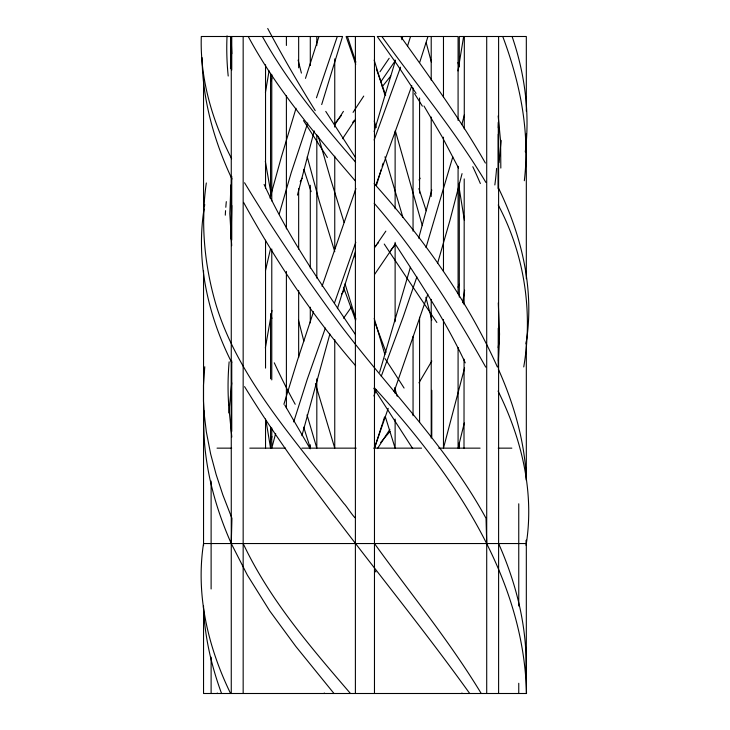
<?xml version="1.0" encoding="UTF-8"?>
<svg xmlns="http://www.w3.org/2000/svg" width="730" height="730" viewBox="0 0 730 730"><rect width="100%" height="100%" fill="white"/><g stroke="black" fill="none" stroke-linecap="round" stroke-linejoin="round"><path stroke-width="1.09" d="M203.542 545.62L203.542 270.775M355.775 64.304L346.102 36.5L374.472 36.5L374.472 693.5M431.768 437.069L431.795 390.34M463.997 448.193L464.07 359.178M464.116 304.656L464.216 178.923M464.262 128.854L464.335 36.5M486.709 693.5L486.709 36.5M498.252 188.942L498.325 122.175M498.608 693.5L498.608 36.5M526.321 540.145L526.321 693.5M231.136 239.175L231.784 205.486M498.234 366.88L498.225 328.226M334.002 693.5L295.723 646.315L269.762 610.964L247.37 575.121L231.264 543.54L231.939 518.327L222.851 494.913L216.153 474.564L210.642 453.978L206.362 431.968L204.245 414.375L203.46 401.144L203.469 385.084L204.765 366.761M498.334 188.477L498.271 134.22M500.826 168.073L500.607 141.392L498.17 115.933M498.271 127.887L498.462 122.43M204.035 410.88C201.69 456.533 212.841 502.003 231.264 543.54M525.783 677.294C528.347 631.286 517.187 585.405 498.608 543.54M228.864 412.952L231.738 382.83M501.127 140.361L498.992 162.644M355.437 517.187C356.167 521.22 345.354 504.302 344.031 503.682C324.229 478.25 303.826 453.293 284.399 427.57C256.312 390.176 229.977 350.263 216.126 305.195C204.491 265.738 200.449 223.772 206.325 182.965M498.344 361.049L499.539 334.148L498.28 302.886M230.908 184.854L229.822 213.58L231.702 245.681M524.332 180.721C530.126 131.747 519.942 82.271 502.751 36.5M525.281 151.895C530.062 113.068 524.806 73.383 512.086 36.5M498.864 342.188L498.198 347.644M526.649 339.578C534.205 287.611 521.211 234.522 498.408 187.893M204.053 208.944C195.75 261.513 207.995 315.634 231.757 362.682M463.641 36.5L457.993 70.919M464.627 290.166L462.665 302.722M523.739 366.944C533.101 312.048 524.478 254.259 498.216 205.011M265.41 92.546L269.078 70.819M526.002 343.949L526.348 341.768M526.029 545.346C534.752 492.504 521.585 438.42 498.061 391.052M265.328 348L271.952 310.423M204.382 206.754L204.747 204.573M265.474 270.584L270.565 248.62M464.307 422.971L458.084 448.147L458.084 347.471M297.429 195.129L314.247 130.889M462.053 173.63L449.99 220.204L437.599 263.274M464.599 367.911L443.475 448.147L443.475 319.503M431.804 189.964L418.682 238.162M464.399 114.802L461.816 124.62M270.045 198.104L281.406 156.868L296.042 108.259M301.901 435.71L329.887 334.002M279.262 213.872L291.252 172.572L307.731 123.005M275.648 433.483L271.779 448.147L271.779 428.008M321.693 104.563L342.552 36.5L201.297 36.5C199.911 79.114 212.412 121.071 231.629 158.766M410.388 267.271L379.609 372.263M452.801 156.868L426.028 247.57M283.897 404.283L297.338 360.647L313.517 311.719M382.146 166.431L383.095 163.228M293.688 421.922L307.303 379.153L325.379 328.035M381.197 169.625L376.397 185.593M374.152 131.564L394.921 62.26M337.397 308.68L355.419 251.677M401.792 39.703L402.777 36.5M427.972 36.5L419.686 62.442M410.543 36.5L407.468 46.245M382.912 422.195L384.546 416.985M382.593 423.236L374.472 448.147L388.205 408.335M305.478 78.365L318.955 36.5M416.876 276.898L403.197 316.929L381.261 376.224M427.871 294.19L394.09 391.645M337.296 36.5L316.455 97.811M322.058 286.297L355.911 188.596M400.56 67.178L374.125 140.041M355.793 242.323L334.513 302.877M411.82 85.693L375.777 185.292M373.933 395.961L376.242 389.729M217.102 693.5L217.275 693.025M270.666 439.451L271.989 436.713M459.444 284.308L458.038 287.164M270.711 81.021L271.952 78.557M300.203 181.752L302.238 178.202M431.813 361.049L418.947 382.83M419.066 179.982L420.161 178.202M334.824 124.757L343.419 111.38M389.866 429.395L377.446 448.594M342.543 138.727L355.501 119.246M395.414 243.838L374.691 274.279M461.661 693.5L461.971 693.025M381.352 81.021L395.332 60.617M385.851 231.136L374.873 247.123M343.575 318.216L351.322 307.193M341.485 294.318L344.524 290.02M390.322 250.938L394.857 245.006M390.714 76.02L382.146 86.815M375.083 246.831L376.251 245.371M377.419 243.911L378.587 242.46M341.312 115.559L334.924 123.407M323.947 693.5L324.339 693.025M380.695 442.49L390.012 431.43M352.709 122.339L354.169 120.614M217.047 448.147L231.675 448.147M249.779 448.147L285.603 448.147M301.837 448.147L356.204 448.147M373.66 448.147L421.557 448.147M438.666 448.147L480.094 448.147M498.189 448.147L511.849 448.147M355.638 162.197C321.428 122.786 287.757 82.335 262.399 36.5M374.152 183.613C423.546 238.637 467.081 299.446 497.44 367.126M374.408 387.767C451.505 472.401 523.821 574.692 526.531 693.5L203.542 693.5L203.542 606.028M350.464 693.5C310.423 646.88 269.562 599.576 243.163 543.54M355.136 180.721C316.2 135.287 276.707 89.498 248.246 36.5M355.62 365.73C312.257 315.734 275.438 260.318 243.592 202.393M374.18 203.268C417.752 253.246 453.403 309.42 485.733 367.126M381.881 36.5C416.793 84.954 455.201 131.09 485.915 182.445M374.472 543.54C410.324 593.317 449.406 640.949 481.243 693.5M400.706 36.5C430.143 77.845 460.219 118.908 485.395 163.055M374.682 570.258L375.913 572.01M355.446 334.586L328.29 294.318C304.401 259.223 281.853 223.052 264.096 184.416M469.719 693.5C395.842 590.442 311.062 494.922 244.568 386.626M373.851 388.305L412.687 448.594M355.62 157.744L325.753 111.38M395.149 243.838C420.161 282.492 445.802 320.999 465.256 362.865M416.063 93.358L397.202 64.678L377.264 36.5L458.084 36.5L458.084 120.395M310.232 448.859L284.791 405.095M423.984 106.014L442.207 136.948L458.559 168.073M244.559 182.755C274.17 231.83 306.646 279.207 340.682 325.325C389.181 389.528 447.344 447.152 486.034 518.327L486.709 543.54M230.589 693.5C208.096 647.3 195.567 594.904 203.542 543.54L526.321 543.54L526.257 540.392M231.957 178.996C214.063 141.072 202.484 99.727 202.046 57.606M498.252 368.924C514.002 404.037 524.888 441.75 526.449 480.367M355.62 320.233L343.456 287.246M386.042 352.344L374.8 322.149M221.573 693.5C211.271 665.614 204.628 636.259 203.405 606.502M385.677 95.174L376.361 69.04M418.892 188.596L426.22 210.76M347.434 36.5L355.893 62.187M311.117 191.652L303.863 169.396M374.171 60.097L384.883 94.891M354.47 254.806L355.464 257.918M344.113 222.513L330.708 179.37L318.28 136.282M334.769 251.677L319.329 201.471L307.23 156.813M345.016 283.833L355.93 319.147M303.707 427.159L310.296 448.147L310.296 444.789M385.413 416.985L395.122 448.147L395.122 419.066M374.244 120.997L376.242 127.586M374.216 318.453L384.865 354.488M397.193 396.262L394.72 387.922M384.975 156.813L402.86 217.248M422.341 225.652L395.295 130.624M315.415 383.752L334.751 448.147L334.751 339.642M307.029 414.905L316.82 448.147L316.82 378.788M426.247 42.887L431.384 62.187M425.873 297.356L431.822 320.023M271.87 318.499L270.721 314.155M303.853 341.211L298.488 320.205M301.408 73.091L298.114 60.097M457.993 62.524L459.088 66.868M271.259 195.239L265.318 161.275M458.778 185.593L464.417 220.396M458.768 445.035L459.298 448.147L459.298 442.553M266.112 421.228L270.565 448.147L270.565 426.895M231.811 437.051L228.627 405.095M231.766 53.783L231.118 36.5L230.498 68.748M526.321 111.197L526.321 36.5L459.298 36.5L459.298 66.704M526.321 133.836L526.321 278.705M526.321 340.946L526.321 480.158M518.756 503.791L518.756 606.028M518.756 683.28L518.756 693.5M459.298 183.038L459.298 297.137M458.084 166.257L458.084 293.779M443.475 36.5L443.475 96.907M443.475 137.176L443.475 271.405M431.211 36.5L431.211 80.127M431.211 117.037L431.211 196.461M431.211 299.373L431.211 438.082M419.577 98.021L419.577 193.103M419.577 317.267L419.577 422.415M413.052 87.956L413.052 231.136M413.052 336.284L413.052 415.708M395.122 59.988L395.122 62.223M395.122 131.582L395.122 208.762M395.122 242.323L395.122 321.748M395.122 387.74L395.122 393.333M355.391 36.5L355.391 693.5M334.751 58.874L334.751 127.111M334.751 156.193L334.751 249.03M316.82 36.5L316.82 45.452M316.82 134.94L316.82 278.121M310.296 36.5L310.296 65.581M310.296 185.274L310.296 268.047M310.296 307.202L310.296 322.861M298.661 36.5L298.661 67.817M298.661 188.632L298.661 249.03M298.661 290.421L298.661 357.536M286.397 36.5L286.397 45.452M286.397 95.785L286.397 228.901M286.397 271.405L286.397 407.878M271.779 74.533L271.779 200.932M271.779 249.03L271.779 379.91M270.565 73.411L270.565 196.461M270.565 313.909L270.565 378.788M265.537 64.797L265.537 188.157M265.537 240.225L265.537 368.112M265.537 419.047L265.537 448.466M243.163 36.5L243.163 693.5M231.757 36.5L231.757 70.062M231.757 176.322L231.757 240.088M231.757 360.894L231.757 431.366M231.446 36.5L231.446 68.191M231.446 176.843L231.446 239.093M231.446 361.323L231.446 431.494M231.264 36.5L231.264 693.5M211.116 481.079L211.116 588.982M211.116 657.146L211.116 693.5M203.542 79.506L203.542 218.717M228.691 405.095A395.943 331.484 -0.5 0 1 229.138 361.834M353.065 112.374A377.729 53.71 -56.4 0 1 363.741 96.077M379.983 71.768A377.729 53.71 -56.4 0 1 389.181 58.263M496.583 168.384A394.255 317.751 -22 0 1 494.84 184.964M472.794 166.696A394.255 266.35 41.9 0 1 480.367 183.568M414.503 93.586A469.618 186.615 52.5 0 1 422.369 106.142M315.205 110.613A377.729 86.688 55.7 0 1 267.718 28.488M436.841 322.459A394.255 14.39 56.7 0 1 384.245 244.048M327.387 157.507A394.255 14.39 56.7 0 1 303.498 120.587M228.207 76.039A377.729 291.553 30.4 0 1 227.048 35.852M385.011 358.585A395.943 71.896 56.2 0 1 404.082 388.068M225.296 215.177A394.255 324.147 -15.3 0 1 225.561 210.669M225.807 207.284A394.255 324.147 -15.3 0 1 226.309 201.635M295.203 404.274A395.943 208.178 50 0 1 274.288 362.81"/></g></svg>
